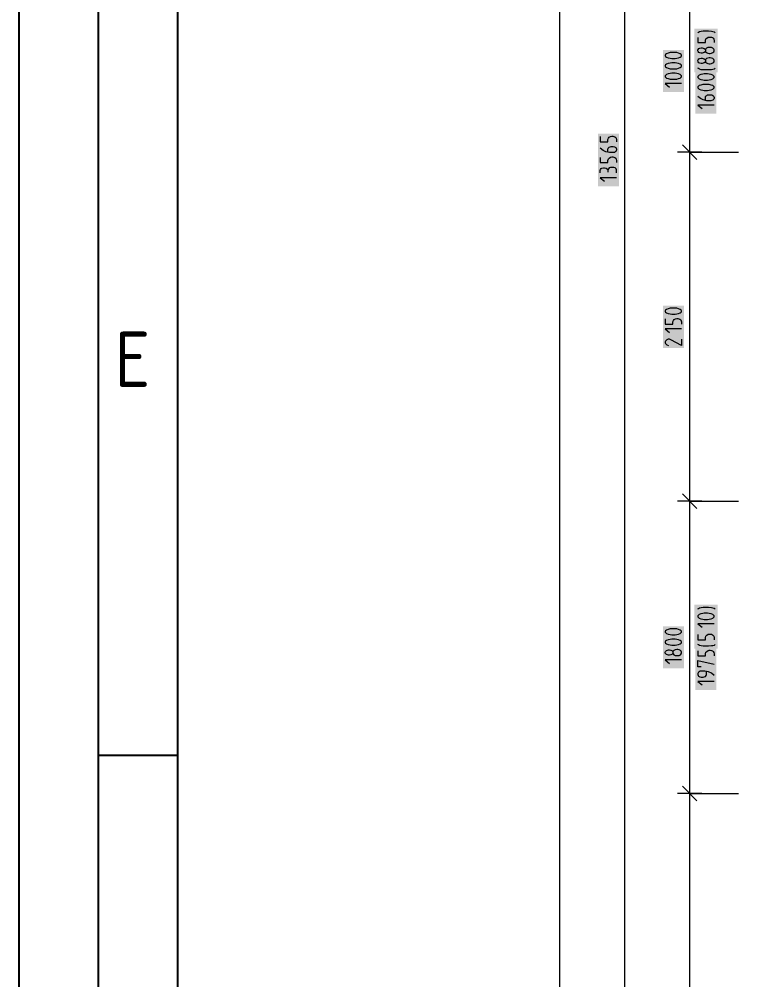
# Model space of a CAD drawing. Header units: millimetres. Extents: x 0 to 594, y 0 to 420.
# Drawn here: x 0 to 45.5, y 145.8 to 206.5 of the extents above; entities that cross this region are included whole.
import ezdxf

# ---------------------------------------------------------------- set-up
doc = ezdxf.new("R2010")
doc.units = ezdxf.units.MM
doc.header["$LTSCALE"] = 8
for name, color, linetype in [('035', 5, 'Continuous'), ('07', 7, 'Continuous'), ('PDF_Koty delkove', 7, 'Continuous')]:
    doc.layers.add(name, color=color, linetype=linetype)
doc.styles.add('ISO Proportional', font='isocp.shx')

# ---------------------------------------------------------------- blocks, each defined once
blk = doc.blocks.new('IEC_border_a2')
at = {"layer": '035'}
for p, q in [((10, 10), (10, 410)), ((10, 160), (5.017, 160))]:
    blk.add_line(p, q, dxfattribs=at)
blk.add_lwpolyline([(0, 420), (594, 420), (594, 0), (0, 0)], close=True, dxfattribs=at)
at = {"layer": '07'}
blk.add_lwpolyline([(5, 415), (589, 415), (589, 5), (5, 5)], close=True, dxfattribs=at)
at = {"layer": '035', "style": 'ISO Proportional'}
blk.add_text('E', height=3.5, dxfattribs=at).set_placement((6.017, 183.254))

msp = doc.modelspace()

# ---------------------------------------------------------------- linework, layer by layer
at = {"layer": 'PDF_Koty delkove', "lineweight": 18}
for points in [[(34.1, 111.675), (34.1, 340.35)], [(38.2, 111.675), (38.2, 128.074), (38.2, 267.114), (38.2, 323.95), (38.2, 340.35)], [(42.3, 111.675), (42.3, 114.854), (42.3, 115.375), (42.3, 117.825), (42.3, 124.726), (42.3, 124.928), (42.3, 128.074), (42.3, 132.85), (42.3, 132.912), (42.3, 140.438), (42.3, 140.753), (42.3, 149.461), (42.3, 150.077), (42.3, 153.581), (42.3, 154.335), (42.3, 157.597), (42.3, 160.257), (42.3, 161.233), (42.3, 176.047), (42.3, 198.081), (42.3, 208.331), (42.3, 228.831), (42.3, 247.281), (42.3, 267.114)], [(42.812, 205.63), (42.846, 205.658), (42.915, 205.699), (43.016, 205.726), (43.154, 205.74), (43.495, 205.74), (43.666, 205.726), (43.769, 205.713), (43.837, 205.685), (43.905, 205.63)], [(42.812, 205.33), (42.812, 205.002), (43.29, 205.002), (43.29, 205.139), (43.325, 205.234), (43.376, 205.289), (43.461, 205.343), (43.529, 205.357), (43.597, 205.357), (43.666, 205.343), (43.734, 205.316), (43.785, 205.275), (43.82, 205.221), (43.837, 205.139), (43.837, 205.002)], [(41.376, 204.384), (41.171, 204.384), (41.07, 204.37), (40.95, 204.343), (40.847, 204.302), (40.779, 204.247), (40.762, 204.219), (40.762, 204.165), (40.779, 204.137), (40.847, 204.083)], [(40.847, 204.083), (40.95, 204.042), (41.07, 204.014), (41.171, 204), (41.376, 204), (41.479, 204.014), (41.599, 204.042), (41.701, 204.083), (41.77, 204.137), (41.787, 204.165), (41.787, 204.219), (41.77, 204.247), (41.701, 204.302), (41.599, 204.343), (41.479, 204.37), (41.376, 204.384)], [(43.29, 204.455), (43.273, 204.428), (43.221, 204.387), (43.154, 204.36), (43.085, 204.346), (43.016, 204.346), (42.949, 204.36), (42.88, 204.387), (42.829, 204.442), (42.812, 204.483), (42.812, 204.537), (42.829, 204.578), (42.88, 204.633), (42.949, 204.66), (43.016, 204.674), (43.085, 204.674), (43.154, 204.66), (43.221, 204.633), (43.273, 204.592), (43.29, 204.565)], [(43.597, 204.701), (43.529, 204.701), (43.444, 204.687), (43.359, 204.647), (43.307, 204.592), (43.29, 204.565), (43.29, 204.455), (43.307, 204.428), (43.359, 204.373), (43.444, 204.332), (43.529, 204.318), (43.597, 204.318), (43.683, 204.332), (43.769, 204.373), (43.82, 204.428), (43.837, 204.483)], [(43.837, 204.483), (43.837, 204.537), (43.82, 204.592), (43.769, 204.647), (43.683, 204.687), (43.597, 204.701)], [(43.29, 203.799), (43.273, 203.772), (43.221, 203.731), (43.154, 203.704), (43.085, 203.69), (43.016, 203.69), (42.949, 203.704), (42.88, 203.731), (42.829, 203.786), (42.812, 203.827), (42.812, 203.881), (42.829, 203.922), (42.88, 203.977), (42.949, 204.004), (43.016, 204.018), (43.085, 204.018), (43.154, 204.004), (43.221, 203.977), (43.273, 203.936), (43.29, 203.909)], [(43.307, 203.936), (43.29, 203.909), (43.29, 203.799), (43.307, 203.772), (43.359, 203.717), (43.444, 203.676), (43.529, 203.662), (43.597, 203.662), (43.683, 203.676), (43.769, 203.717), (43.82, 203.772), (43.837, 203.827), (43.837, 203.881), (43.82, 203.936), (43.769, 203.991), (43.683, 204.031), (43.597, 204.045)], [(43.597, 204.045), (43.529, 204.045), (43.444, 204.031), (43.359, 203.991), (43.307, 203.936)], [(43.905, 203.39), (43.837, 203.335), (43.769, 203.308), (43.666, 203.294), (43.495, 203.28), (43.154, 203.28), (43.016, 203.294), (42.915, 203.322), (42.846, 203.363), (42.812, 203.39)], [(41.376, 203.07), (41.171, 203.07), (41.07, 203.056), (40.95, 203.029), (40.847, 202.988), (40.779, 202.933), (40.762, 202.905), (40.762, 202.851)], [(40.762, 202.851), (40.779, 202.823), (40.847, 202.769), (40.95, 202.728), (41.07, 202.7), (41.171, 202.686), (41.376, 202.686), (41.479, 202.7), (41.599, 202.728), (41.701, 202.769), (41.77, 202.823), (41.787, 202.851), (41.787, 202.905), (41.77, 202.933), (41.701, 202.988), (41.599, 203.029), (41.479, 203.056), (41.376, 203.07)], [(41.787, 202.413), (40.762, 202.413), (41.035, 202.194)], [(43.426, 202.368), (43.221, 202.368), (43.12, 202.354), (43, 202.327), (42.897, 202.286), (42.829, 202.232), (42.812, 202.204), (42.812, 202.15), (42.829, 202.122), (42.897, 202.068), (43, 202.027), (43.12, 201.999)], [(43.12, 201.999), (43.221, 201.985), (43.426, 201.985), (43.529, 201.999), (43.649, 202.027), (43.751, 202.068), (43.82, 202.122), (43.837, 202.15), (43.837, 202.204), (43.82, 202.232), (43.751, 202.286), (43.649, 202.327), (43.529, 202.354), (43.426, 202.368)], [(43.29, 201.357), (43.29, 201.548), (43.307, 201.603), (43.341, 201.644), (43.376, 201.671), (43.426, 201.698), (43.495, 201.712), (43.631, 201.712), (43.7, 201.698), (43.751, 201.671), (43.785, 201.644), (43.82, 201.603), (43.837, 201.548), (43.837, 201.494), (43.82, 201.439), (43.785, 201.398), (43.751, 201.371), (43.7, 201.343), (43.631, 201.329), (43.392, 201.329), (43.154, 201.384), (42.982, 201.466), (42.812, 201.603)], [(43.837, 201.056), (42.812, 201.056), (43.085, 200.838)], [(36.662, 199.073), (36.662, 198.745), (37.14, 198.745), (37.14, 198.882), (37.175, 198.977), (37.226, 199.032), (37.311, 199.086), (37.379, 199.1), (37.448, 199.1), (37.516, 199.086), (37.584, 199.059), (37.635, 199.018), (37.67, 198.964), (37.687, 198.882), (37.687, 198.745)], [(37.004, 198.115), (36.833, 198.197), (36.662, 198.334)], [(37.14, 198.088), (37.14, 198.279), (37.157, 198.334), (37.191, 198.375), (37.226, 198.402), (37.276, 198.429), (37.345, 198.443), (37.481, 198.443), (37.55, 198.429), (37.601, 198.402), (37.635, 198.375), (37.67, 198.334), (37.687, 198.279), (37.687, 198.225), (37.67, 198.17), (37.635, 198.129), (37.601, 198.102), (37.55, 198.074), (37.481, 198.06), (37.243, 198.06), (37.004, 198.115)], [(42.761, 197.62), (41.839, 198.543)], [(36.662, 197.759), (36.662, 197.431), (37.14, 197.431), (37.14, 197.568), (37.175, 197.663), (37.226, 197.718), (37.311, 197.772), (37.379, 197.786), (37.448, 197.786), (37.516, 197.772), (37.584, 197.745), (37.635, 197.704), (37.67, 197.65), (37.687, 197.568), (37.687, 197.431)], [(43.069, 198.081), (42.3, 198.081), (41.531, 198.081)], [(42.3, 198.081), (42.754, 198.081), (42.771, 198.081), (42.891, 198.081), (42.909, 198.081), (43.001, 198.081), (43.019, 198.081), (43.363, 198.081), (43.379, 198.081), (43.933, 198.081), (43.94, 198.081), (45.375, 198.081)], [(36.765, 197.075), (36.866, 197.102), (36.935, 197.102), (37.038, 197.075), (37.106, 197.02), (37.14, 196.938), (37.14, 196.829)], [(37.687, 196.774), (37.687, 196.965), (37.652, 197.033), (37.601, 197.088), (37.516, 197.115), (37.448, 197.129), (37.379, 197.129), (37.294, 197.115), (37.226, 197.088), (37.175, 197.033), (37.14, 196.938)], [(36.662, 196.774), (36.662, 196.938), (36.679, 196.993), (36.714, 197.047), (36.765, 197.075)], [(37.687, 196.472), (36.662, 196.472), (36.935, 196.254)], [(40.762, 187.558), (40.762, 187.229), (41.24, 187.229), (41.24, 187.366), (41.275, 187.461), (41.326, 187.517), (41.411, 187.571), (41.479, 187.585), (41.547, 187.585), (41.616, 187.571), (41.684, 187.544), (41.735, 187.503), (41.77, 187.448), (41.787, 187.366), (41.787, 187.229)], [(41.787, 186.928), (40.762, 186.928), (41.035, 186.709)], [(41.787, 186.271), (41.787, 185.887), (41.104, 186.243), (41.035, 186.271), (40.932, 186.271), (40.865, 186.243), (40.814, 186.202), (40.779, 186.161), (40.762, 186.106), (40.762, 186.052), (40.779, 185.997), (40.814, 185.956), (40.865, 185.915)], [(40.865, 185.915), (40.966, 185.887)], [(42.761, 175.586), (41.839, 176.508)], [(43.069, 176.047), (42.3, 176.047), (41.531, 176.047)], [(42.3, 176.047), (42.542, 176.047), (42.554, 176.047), (42.643, 176.047), (42.656, 176.047), (42.724, 176.047), (42.738, 176.047), (42.991, 176.047), (43.003, 176.047), (43.413, 176.047), (43.418, 176.047), (45.375, 176.047)], [(42.812, 169.246), (42.846, 169.274), (42.915, 169.315), (43.016, 169.342), (43.154, 169.356), (43.495, 169.356), (43.666, 169.342), (43.769, 169.329), (43.837, 169.301), (43.905, 169.246)], [(43.837, 168.317), (42.812, 168.317), (43.085, 168.099)], [(42.812, 167.634), (42.812, 167.306), (43.29, 167.306), (43.29, 167.443), (43.325, 167.538), (43.376, 167.593), (43.461, 167.647), (43.529, 167.661), (43.597, 167.661), (43.666, 167.647), (43.734, 167.62), (43.785, 167.579)], [(43.785, 167.579), (43.82, 167.525), (43.837, 167.443), (43.837, 167.306)], [(41.376, 167.343), (41.171, 167.343), (41.07, 167.329), (40.95, 167.302), (40.847, 167.261), (40.779, 167.206), (40.762, 167.178), (40.762, 167.124), (40.779, 167.096), (40.847, 167.042), (40.95, 167.001), (41.07, 166.973), (41.171, 166.959), (41.376, 166.959), (41.479, 166.973), (41.599, 167.001), (41.701, 167.042), (41.77, 167.096), (41.787, 167.124), (41.787, 167.178), (41.77, 167.206), (41.701, 167.261), (41.599, 167.302), (41.479, 167.329), (41.376, 167.343)], [(43.905, 167.006), (43.837, 166.951), (43.769, 166.924), (43.666, 166.91), (43.495, 166.896), (43.154, 166.896), (43.016, 166.91), (42.915, 166.938), (42.846, 166.979), (42.812, 167.006)], [(41.24, 166.439), (41.223, 166.412), (41.171, 166.371), (41.104, 166.344), (41.035, 166.33), (40.966, 166.33), (40.899, 166.344), (40.83, 166.371), (40.779, 166.426), (40.762, 166.467), (40.762, 166.521), (40.779, 166.562), (40.83, 166.617), (40.899, 166.645), (40.966, 166.659), (41.035, 166.659), (41.104, 166.645), (41.171, 166.617), (41.223, 166.576), (41.24, 166.549)], [(42.812, 166.613), (42.812, 166.285), (43.29, 166.285), (43.29, 166.422), (43.325, 166.517), (43.376, 166.572), (43.461, 166.626), (43.529, 166.64), (43.597, 166.64), (43.666, 166.626), (43.734, 166.599), (43.785, 166.558), (43.82, 166.504), (43.837, 166.422), (43.837, 166.285)], [(41.787, 166.029), (40.762, 166.029), (41.035, 165.81)], [(43.016, 165.601), (42.812, 165.601), (42.812, 165.984), (43.837, 165.766)], [(42.829, 165.219), (42.812, 165.164), (42.812, 165.11), (42.829, 165.055), (42.864, 165.014), (42.897, 164.987), (42.949, 164.959), (43.016, 164.945), (43.154, 164.945), (43.221, 164.959), (43.29, 164.987), (43.341, 165.055), (43.359, 165.11), (43.359, 165.301)], [(43.837, 165.055), (43.666, 165.192), (43.495, 165.274), (43.256, 165.328), (43.016, 165.328), (42.949, 165.314), (42.897, 165.287), (42.864, 165.26), (42.829, 165.219)], [(43.837, 164.672), (42.812, 164.672), (43.085, 164.454)], [(42.761, 157.136), (41.839, 158.059)], [(43.069, 157.597), (42.3, 157.597), (41.531, 157.597)], [(42.3, 157.597), (42.364, 157.597), (42.373, 157.597), (42.435, 157.597), (42.444, 157.597), (42.492, 157.597), (42.502, 157.597), (42.68, 157.597), (42.689, 157.597), (42.977, 157.597), (42.98, 157.597), (43.694, 157.597), (43.725, 157.597), (45.375, 157.597)]]:
    msp.add_lwpolyline(points, dxfattribs=at)
for points in [[(41.376, 203.727), (41.171, 203.727), (41.07, 203.713), (40.95, 203.686), (40.847, 203.645), (40.779, 203.59), (40.762, 203.562), (40.762, 203.508), (40.779, 203.48), (40.847, 203.426), (40.95, 203.385), (41.07, 203.357), (41.171, 203.343), (41.376, 203.343), (41.479, 203.357), (41.599, 203.385), (41.701, 203.426), (41.77, 203.48), (41.787, 203.508), (41.787, 203.562), (41.77, 203.59), (41.701, 203.645), (41.599, 203.686), (41.479, 203.713)], [(43.426, 203.024), (43.221, 203.024), (43.12, 203.01), (43, 202.983), (42.897, 202.942), (42.829, 202.888), (42.812, 202.86), (42.812, 202.806), (42.829, 202.778), (42.897, 202.724), (43, 202.683), (43.12, 202.655), (43.221, 202.641), (43.426, 202.641), (43.529, 202.655), (43.649, 202.683), (43.751, 202.724), (43.82, 202.778), (43.837, 202.806), (43.837, 202.86), (43.82, 202.888), (43.751, 202.942), (43.649, 202.983), (43.529, 203.01)], [(41.376, 188.242), (41.171, 188.242), (41.07, 188.228), (40.95, 188.201), (40.847, 188.16), (40.779, 188.105), (40.762, 188.077), (40.762, 188.023), (40.779, 187.995), (40.847, 187.941), (40.95, 187.9), (41.07, 187.872), (41.171, 187.858), (41.376, 187.858), (41.479, 187.872), (41.599, 187.9), (41.701, 187.941), (41.77, 187.995), (41.787, 188.023), (41.787, 188.077), (41.77, 188.105), (41.701, 188.16), (41.599, 188.201), (41.479, 188.228)], [(43.426, 168.973), (43.221, 168.973), (43.12, 168.959), (43, 168.932), (42.897, 168.891), (42.829, 168.837), (42.812, 168.809), (42.812, 168.755), (42.829, 168.727), (42.897, 168.673), (43, 168.632), (43.12, 168.604), (43.221, 168.59), (43.426, 168.59), (43.529, 168.604), (43.649, 168.632), (43.751, 168.673), (43.82, 168.727), (43.837, 168.755), (43.837, 168.809), (43.82, 168.837), (43.751, 168.891), (43.649, 168.932), (43.529, 168.959)], [(41.376, 168), (41.171, 168), (41.07, 167.986), (40.95, 167.959), (40.847, 167.918), (40.779, 167.863), (40.762, 167.835), (40.762, 167.781), (40.779, 167.753), (40.847, 167.699), (40.95, 167.658), (41.07, 167.63), (41.171, 167.616), (41.376, 167.616), (41.479, 167.63), (41.599, 167.658), (41.701, 167.699), (41.77, 167.753), (41.787, 167.781), (41.787, 167.835), (41.77, 167.863), (41.701, 167.918), (41.599, 167.959), (41.479, 167.986)], [(41.547, 166.686), (41.479, 166.686), (41.394, 166.672), (41.309, 166.631), (41.257, 166.576), (41.24, 166.549), (41.24, 166.439), (41.257, 166.412), (41.309, 166.357), (41.394, 166.316), (41.479, 166.302), (41.547, 166.302), (41.633, 166.316), (41.719, 166.357), (41.77, 166.412), (41.787, 166.467), (41.787, 166.521), (41.77, 166.576), (41.719, 166.631), (41.633, 166.672)]]:
    msp.add_lwpolyline(points, close=True, dxfattribs=at)
at = {"layer": 'PDF_Koty delkove', "color": 7, "lineweight": 18, "true_color": 0xffffff, "transparency": 33554559}
for points in [[(44.059, 203.126), (44.059, 205.893), (42.59, 203.126), (42.59, 205.893)], [(41.941, 201.875), (41.941, 204.537), (40.609, 201.875), (40.609, 204.537)], [(43.991, 200.519), (43.991, 203.177), (42.659, 200.519), (42.659, 203.177)], [(37.841, 195.935), (37.841, 199.254), (36.509, 195.935), (36.509, 199.254)], [(41.941, 185.733), (41.941, 188.395), (40.609, 185.733), (40.609, 188.395)], [(44.059, 166.742), (44.059, 169.509), (42.59, 166.742), (42.59, 169.509)], [(41.941, 165.491), (41.941, 168.153), (40.609, 165.491), (40.609, 168.153)], [(43.991, 164.135), (43.991, 166.793), (42.659, 164.135), (42.659, 166.793)]]:
    msp.add_solid(points, dxfattribs=at)

# ---------------------------------------------------------------- block references
msp.add_blockref('IEC_border_a2', (0, 0))

doc.saveas('drawing.dxf')
